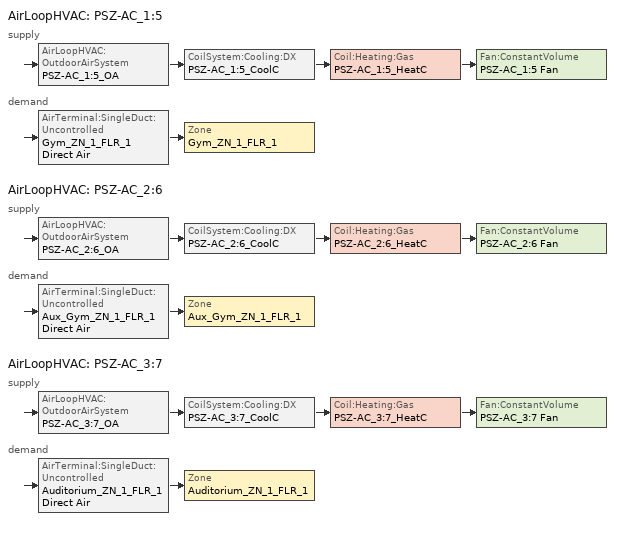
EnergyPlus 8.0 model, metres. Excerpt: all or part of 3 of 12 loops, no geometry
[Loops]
AirLoopHVAC 'PSZ-AC_1:5'
 supply: AirLoopHVAC:OutdoorAirSystem 'PSZ-AC_1:5_OA' > CoilSystem:Cooling:DX 'PSZ-AC_1:5_CoolC' > Coil:Heating:Gas 'PSZ-AC_1:5_HeatC' > Fan:ConstantVolume 'PSZ-AC_1:5 Fan'
 demand: AirTerminal:SingleDuct:Uncontrolled 'Gym_ZN_1_FLR_1 Direct Air' > Zone 'Gym_ZN_1_FLR_1'
AirLoopHVAC 'PSZ-AC_2:6'
 supply: AirLoopHVAC:OutdoorAirSystem 'PSZ-AC_2:6_OA' > CoilSystem:Cooling:DX 'PSZ-AC_2:6_CoolC' > Coil:Heating:Gas 'PSZ-AC_2:6_HeatC' > Fan:ConstantVolume 'PSZ-AC_2:6 Fan'
 demand: AirTerminal:SingleDuct:Uncontrolled 'Aux_Gym_ZN_1_FLR_1 Direct Air' > Zone 'Aux_Gym_ZN_1_FLR_1'
AirLoopHVAC 'PSZ-AC_3:7'
 supply: AirLoopHVAC:OutdoorAirSystem 'PSZ-AC_3:7_OA' > CoilSystem:Cooling:DX 'PSZ-AC_3:7_CoolC' > Coil:Heating:Gas 'PSZ-AC_3:7_HeatC' > Fan:ConstantVolume 'PSZ-AC_3:7 Fan'
 demand: AirTerminal:SingleDuct:Uncontrolled 'Auditorium_ZN_1_FLR_1 Direct Air' > Zone 'Auditorium_ZN_1_FLR_1'
[Sizing:Zone] Zone Cooling Design Supply Air Temperature Input Method=SupplyAirTemperature; Zone Cooling Design Supply Air Temperature {C}=12.8; Zone Heating Design Supply Air Temperature Input Method=SupplyAirTemperature; Zone Heating Design Supply Air Temperature {C}=40; Zone Cooling Design Supply Air Humidity Ratio {kg-H2O/kg-air}=0.0085; Zone Heating Design Supply Air Humidity Ratio {kg-H2O/kg-air}=0.008; Zone Heating Sizing Factor=0; Zone Cooling Sizing Factor=0; Cooling Design Air Flow Method=DesignDay; Cooling Design Air Flow Rate {m3/s}=0; Cooling Minimum Air Flow {m3/s}=0; Cooling Minimum Air Flow Fraction=0; Heating Design Air Flow Method=DesignDay; Heating Design Air Flow Rate {m3/s}=0
Name | Design Specification Outdoor Air Object
Gym_ZN_1_FLR_1 | SZ DSOA Gym_ZN_1_FLR_1
Aux_Gym_ZN_1_FLR_1 | SZ DSOA Aux_Gym_ZN_1_FLR_1
Auditorium_ZN_1_FLR_1 | SZ DSOA Auditorium_ZN_1_FLR_1
[DesignSpecification:OutdoorAir] Outdoor Air Method=Flow/Area
Name | Outdoor Air Flow per Zone Floor Area {m3/s-m2}
SZ DSOA Gym_ZN_1_FLR_1; SZ DSOA Aux_Gym_ZN_1_FLR_1 | 0.00304781
SZ DSOA Auditorium_ZN_1_FLR_1 | 0.0114293
[Sizing:System] Type of Load to Size On=Sensible; Design Outdoor Air Flow Rate {m3/s}=AUTOSIZE; Minimum System Air Flow Ratio=1; Preheat Design Temperature {C}=7; Preheat Design Humidity Ratio {kgWater/kgDryAir}=0.008; Precool Design Temperature {C}=12.8; Precool Design Humidity Ratio {kgWater/kgDryAir}=0.008; Central Cooling Design Supply Air Temperature {C}=12.8; Central Heating Design Supply Air Temperature                        !- Central Heating Design Supply Air Temperature {C}=40; Sizing Option=Coincident; 100% Outdoor Air in Cooling=No; 100% Outdoor Air in Heating=No; Central Cooling Design Supply Air Humidity Ratio {kg-H2O/kg-Air}=0.0085; Central Heating Design Supply Air Humidity Ratio {kgWater/kgDryAir}=0.008; Cooling Design Air Flow Method=DesignDay; Cooling Design Air Flow Rate {m3/s}=0; Heating Design Air Flow Method=DesignDay; Heating Design Air Flow Rate {m3/s}=0; System Outdoor Air Method=ZoneSum
PSZ-AC_1:5; PSZ-AC_2:6; PSZ-AC_3:7
[ZoneControl:Thermostat] Control Type Schedule=Dual Zone Control Type Sched
Name | Zone or ZoneList | Control 1
Gym_ZN_1_FLR_1 Thermostat | Gym_ZN_1_FLR_1 | Gym_ZN_1_FLR_1 DualSPSched
Aux_Gym_ZN_1_FLR_1 Thermostat | Aux_Gym_ZN_1_FLR_1 | Aux_Gym_ZN_1_FLR_1 DualSPSched
Auditorium_ZN_1_FLR_1 Thermostat | Auditorium_ZN_1_FLR_1 | Auditorium_ZN_1_FLR_1 DualSPSched
[ThermostatSetpoint:DualSetpoint] Cooling Setpoint Temperature Schedule=CLGSETP_SCH_NO_SETBACK
Name | Heating Setpoint Temperature Schedule
Gym_ZN_1_FLR_1 DualSPSched | HTGSETP_SCH_PSZ_AC_1_5
Aux_Gym_ZN_1_FLR_1 DualSPSched | HTGSETP_SCH_PSZ_AC_2_6
Auditorium_ZN_1_FLR_1 DualSPSched | HTGSETP_SCH_PSZ_AC_3_7
[AirTerminal:SingleDuct:Uncontrolled] Availability Schedule=ALWAYS_ON; Maximum Air Flow Rate {m3/s}=AUTOSIZE
Gym_ZN_1_FLR_1 Direct Air; Aux_Gym_ZN_1_FLR_1 Direct Air; Auditorium_ZN_1_FLR_1 Direct Air
[Zone equipment]
Gym_ZN_1_FLR_1: GYM_ZN_1_FLR_1 dummy Exhaust Fan, Gym_ZN_1_FLR_1 Direct Air
Aux_Gym_ZN_1_FLR_1: Aux_Gym_ZN_1_FLR_1 Direct Air
Auditorium_ZN_1_FLR_1: Auditorium_ZN_1_FLR_1 Direct Air
[Fan:ConstantVolume] Availability Schedule=HVACOperationSchd; Maximum Flow Rate {m3/s}=AUTOSIZE; Motor In Airstream Fraction=1
Name | Fan Efficiency | Pressure Rise {Pa} | Motor Efficiency
PSZ-AC_1:5 Fan; PSZ-AC_2:6 Fan | 0.5915 | 1110.54 | 0.91
PSZ-AC_3:7 Fan | 0.6006 | 1018.41 | 0.924
[Fan:ZoneExhaust]
GYM_ZN_1_FLR_1 dummy Exhaust Fan: Availability Schedule=Kitchen_Exhaust_SCH; Fan Efficiency=1; Pressure Rise {Pa}=1e-07; Maximum Flow Rate {m3/s}=0
[Coil:Cooling:DX:TwoSpeed] Availability Schedule=ALWAYS_ON; Rated High Speed Sensible Heat Ratio=0.67608; Rated Low Speed Sensible Heat Ratio=0.67608
Name | Rated High Speed Total Cooling Capacity {W} | Rated High Speed COP {W/W} | Rated High Speed Air Flow Rate {m3/s} | Total Cooling Capacity Function of Temperature Curve | Total Cooling Capacity Function of Flow Fraction Curve | Energy Input Ratio Function of Temperature Curve | Energy Input Ratio Function of Flow Fraction Curve | Part Load Fraction Correlation Curve | Rated Low Speed Total Cooling Capacity {W} | Rated Low Speed COP {W/W} | Rated Low Speed Air Flow Rate {m3/s} | Low Speed Total Cooling Capacity Function of Temperature Curve | Low Speed Energy Input Ratio Function of Temperature Curve
PSZ-AC_1:5_CoolC DXCoil | 187680 | 3.23281 | 7.55788 | PSZ-AC_1:5_CoolCLennoxStandard10Ton_TGA120S2B_CapFT | PSZ-AC_1:5_CoolCLennoxStandard10Ton_TGA120S2B_CapFF | PSZ-AC_1:5_CoolCLennoxStandard10Ton_TGA120S2B_EIRFT | PSZ-AC_1:5_CoolCLennoxStandard10Ton_TGA120S2B_EIRFFF | PSZ-AC_1:5_CoolCLennoxStandard10Ton_TGA120S2B_PLR | 187680 | 3.23281 | 7.55788 | PSZ-AC_1:5_CoolCLennoxStandard10Ton_TGA120S2B_CapFT | PSZ-AC_1:5_CoolCLennoxStandard10Ton_TGA120S2B_EIRFT
PSZ-AC_2:6_CoolC DXCoil | 172360 | 3.23281 | 6.94096 | PSZ-AC_2:6_CoolCLennoxStandard10Ton_TGA120S2B_CapFT | PSZ-AC_2:6_CoolCLennoxStandard10Ton_TGA120S2B_CapFF | PSZ-AC_2:6_CoolCLennoxStandard10Ton_TGA120S2B_EIRFT | PSZ-AC_2:6_CoolCLennoxStandard10Ton_TGA120S2B_EIRFFF | PSZ-AC_2:6_CoolCLennoxStandard10Ton_TGA120S2B_PLR | 172360 | 3.23281 | 6.94096 | PSZ-AC_2:6_CoolCLennoxStandard10Ton_TGA120S2B_CapFT | PSZ-AC_2:6_CoolCLennoxStandard10Ton_TGA120S2B_EIRFT
PSZ-AC_3:7_CoolC DXCoil | 280411 | 3.13293 | 11.29213 | PSZ-AC_3:7_CoolCLennoxStandard10Ton_TGA120S2B_CapFT | PSZ-AC_3:7_CoolCLennoxStandard10Ton_TGA120S2B_CapFF | PSZ-AC_3:7_CoolCLennoxStandard10Ton_TGA120S2B_EIRFT | PSZ-AC_3:7_CoolCLennoxStandard10Ton_TGA120S2B_EIRFFF | PSZ-AC_3:7_CoolCLennoxStandard10Ton_TGA120S2B_PLR | 280411 | 3.13293 | 11.29213 | PSZ-AC_3:7_CoolCLennoxStandard10Ton_TGA120S2B_CapFT | PSZ-AC_3:7_CoolCLennoxStandard10Ton_TGA120S2B_EIRFT
[Coil:Heating:Gas] Availability Schedule=ALWAYS_ON; Gas Burner Efficiency=0.7925; Nominal Capacity                        !- Nominal Capacity {W}=AUTOSIZE
PSZ-AC_1:5_HeatC; PSZ-AC_2:6_HeatC; PSZ-AC_3:7_HeatC
[CoilSystem:Cooling:DX] Availability Schedule=ALWAYS_ON
Name | Cooling Coil
PSZ-AC_1:5_CoolC | PSZ-AC_1:5_CoolC DXCoil
PSZ-AC_2:6_CoolC | PSZ-AC_2:6_CoolC DXCoil
PSZ-AC_3:7_CoolC | PSZ-AC_3:7_CoolC DXCoil
[Controller:OutdoorAir] Minimum Outdoor Air Flow Rate {m3/s}=AUTOSIZE; Maximum Outdoor Air Flow Rate {m3/s}=AUTOSIZE; Economizer Control Type=DifferentialDryBulb; Economizer Control Action Type=ModulateFlow; Lockout Type=LockoutWithCompressor; Minimum Limit Type=FixedMinimum
Name | Minimum Outdoor Air Schedule | Maximum Fraction of Outdoor Air Schedule | Heat Recovery Bypass Control Type | Minimum Outdoor Air Schedule Name,
PSZ-AC_1:5_OA_Controller | MinOA_MotorizedDamper_Sched | PSZ1_5_Timestep_Econ_Eff_SCH | BypassWhenOAFlowGreaterThanMinimum
PSZ-AC_2:6_OA_Controller | MinOA_MotorizedDamper_Sched | PSZ2_6_Timestep_Econ_Eff_SCH
PSZ-AC_3:7_OA_Controller |  | PSZ3_7_Timestep_Econ_Eff_SCH | BypassWhenOAFlowGreaterThanMinimum | MinOA_MotorizedDamper_Sched
[AirLoopHVAC] Design Supply Air Flow Rate {m3/s}=AUTOSIZE
PSZ-AC_1:5; PSZ-AC_2:6; PSZ-AC_3:7
[SetpointManager:SingleZone:Reheat] Control Variable=Temperature; Minimum Supply Air Temperature {C}=10; Maximum Supply Air Temperature {C}=50
Name | Control Zone | Setpoint Node or NodeList
SupAirTemp MngrGym_ZN_1_FLR_1 | Gym_ZN_1_FLR_1 | PSZ-AC_1:5 Supply Equipment Outlet Node
SupAirTemp MngrAux_Gym_ZN_1_FLR_1 | Aux_Gym_ZN_1_FLR_1 | PSZ-AC_2:6 Supply Equipment Outlet Node
SupAirTemp MngrAuditorium_ZN_1_FLR_1 | Auditorium_ZN_1_FLR_1 | PSZ-AC_3:7 Supply Equipment Outlet Node
[SetpointManager:MixedAir] Control Variable=Temperature
Name | Setpoint Node or NodeList
PSZ-AC_1:5_CoolC SAT Manager | PSZ-AC_1:5_CoolC-PSZ-AC_1:5_HeatCNode
PSZ-AC_1:5_HeatC MixedAir Manager | PSZ-AC_1:5_HeatC-PSZ-AC_1:5 FanNode
PSZ-AC_1:5_OAMixed Air Temp Manager | PSZ-AC_1:5_OA-PSZ-AC_1:5_CoolCNode
PSZ-AC_2:6_CoolC SAT Manager | PSZ-AC_2:6_CoolC-PSZ-AC_2:6_HeatCNode
PSZ-AC_2:6_HeatC MixedAir Manager | PSZ-AC_2:6_HeatC-PSZ-AC_2:6 FanNode
PSZ-AC_2:6_OAMixed Air Temp Manager | PSZ-AC_2:6_OA-PSZ-AC_2:6_CoolCNode
PSZ-AC_3:7_CoolC SAT Manager | PSZ-AC_3:7_CoolC-PSZ-AC_3:7_HeatCNode
PSZ-AC_3:7_HeatC MixedAir Manager | PSZ-AC_3:7_HeatC-PSZ-AC_3:7 FanNode
PSZ-AC_3:7_OAMixed Air Temp Manager | PSZ-AC_3:7_OA-PSZ-AC_3:7_CoolCNode
[SetpointManager:OutdoorAirPretreat] Control Variable=Temperature; Minimum Setpoint Temperature {C}=-99; Maximum Setpoint Temperature {C}=99; Minimum Setpoint Humidity Ratio {kgWater/kgDryAir}=0.00001; Maximum Setpoint Humidity Ratio {kgWater/kgDryAir}=1
Name | Setpoint Node or NodeList
PSZ-AC_1:5 Heat Exhchanger Supply Air Temp Manager | PSZ-AC_1:5 Heat Recovery Outlet Node
PSZ-AC_3:7 Heat Exhchanger Supply Air Temp Manager | PSZ-AC_3:7 Heat Recovery Outlet Node
[HeatExchanger:AirToAir:SensibleAndLatent] Availability Schedule=Always_On; Nominal Supply Air Flow Rate {m3/s}=AUTOSIZE; Sensible Effectiveness at 100% Heating Air Flow=0.7; Latent Effectiveness at 100% Heating Air Flow=0.6; Sensible Effectiveness at 75% Heating Air Flow=0.7; Latent Effectiveness at 75% Heating Air Flow=0.6; Sensible Effectiveness at 100% Cooling Air Flow=0.75; Latent Effectiveness at 100% Cooling Air Flow=0.6; Sensible Effectiveness at 75% Cooling Air Flow=0.75; Latent Effectiveness at 75% Cooling Air Flow=0.6; Supply Air Outlet Temperature Control=Yes; Heat Exchanger Type=Rotary; Frost Control Type=ExhaustOnly; Threshold Temperature {C}=-23.3; Initial Defrost Time Fraction=0.167; Rate of Defrost Time Fraction Increase {1/K}=1.44
Name | Nominal Electric Power {W}
PSZ-AC_1:5 OA Heat Recovery | 4371.12
PSZ-AC_3:7 OA Heat Recovery | 8152.1
[EnergyManagementSystem:Sensor]
Name | Output:Variable or Output:Meter Index Key | Output:Variable or Output:Meter
GYM_ZN_1_FLR_1_Temp | GYM_ZN_1_FLR_1 Air Node | System Node Temperature
PSZ1_5_OAFlowMass | PSZ-AC_1:5_OAInlet Node | System Node Mass Flow Rate
PSZ1_5_HeatingRTF | PSZ-AC_1:5_HeatC | Heating Coil Runtime Fraction
PSZ1_5_RTF | PSZ-AC_1:5_CoolC DXCoil | Cooling Coil Runtime Fraction
PSZ1_5_SpeedRatio | PSZ-AC_1:5_CoolC | Coil System Compressor Speed Ratio
PSZ1_5_Econo_Status | PSZ-AC_1:5 | Air System Outdoor Air Economizer Status
AUX_GYM_ZN_1_FLR_1_Temp | AUX_GYM_ZN_1_FLR_1 Air Node | System Node Temperature
PSZ2_6_OAFlowMass | PSZ-AC_2:6_OAInlet Node | System Node Mass Flow Rate
PSZ2_6_HeatingRTF | PSZ-AC_2:6_HeatC | Heating Coil Runtime Fraction
PSZ2_6_RTF | PSZ-AC_2:6_CoolC DXCoil | Cooling Coil Runtime Fraction
PSZ2_6_SpeedRatio | PSZ-AC_2:6_CoolC | Coil System Compressor Speed Ratio
PSZ2_6_Econo_Status | PSZ-AC_2:6 | Air System Outdoor Air Economizer Status
AUDITORIUM_ZN_1_FLR_1_Temp | AUDITORIUM_ZN_1_FLR_1 Air Node | System Node Temperature
PSZ3_7_OAFlowMass | PSZ-AC_3:7_OAInlet Node | System Node Mass Flow Rate
PSZ3_7_HeatingRTF | PSZ-AC_3:7_HeatC | Heating Coil Runtime Fraction
PSZ3_7_RTF | PSZ-AC_3:7_CoolC DXCoil | Cooling Coil Runtime Fraction
PSZ3_7_SpeedRatio | PSZ-AC_3:7_CoolC | Coil System Compressor Speed Ratio
PSZ3_7_Econo_Status | PSZ-AC_3:7 | Air System Outdoor Air Economizer Status
[EnergyManagementSystem:Program]
SetBoilerPar: SET CapRated =  1658010.09; SET EtRated =  0.7925; SET CapRated = (CapRated *3.412)/1000; SET SkinLossRate = 0.02; SET BoilerType = 2; IF BoilerType  == 1; IF CapRated >10000; SET PLRx = 0.2; ELSEIF CapRated >5000; SET PLRx = 0.25; ELSEIF CapRated >1000; SET PLRx = 0.33; ELSE; SET BoilerType = 2; SET PLRx = 0.2; ENDIF; ELSE; SET PLRx = 0.2; ENDIF; IF BoilerType == 1; SET CurveX = 0.975 + 0.305 * PLRx - 0.527 * (PLRx^2) + 0.249 * (PLRx^3); ELSE; SET CurveX = 0.907 + 0.320 * PLRx - 0.420 * (PLRx^2) + 0.193 * (PLRx^3); ENDIF; SET LoadX = CapRated * PLRx; SET Etx = CurveX * EtRated; SET InputEx = LoadX/Etx; SET SkinEx = CapRated * SkinLossRate; SET Ecx = (LoadX + SkinEx)/InputEx
SetBoilerCurve: IF BoilerPLR >= PLRx; IF BoilerType == 1; SET BoilerCurve = 0.975 + 0.305*BoilerPLR - 0.527*(BoilerPLR^2) + 0.249*(BoilerPLR^3); ELSE; SET BoilerCurve = 0.907 + 0.320*BoilerPLR - 0.420*(BoilerPLR^2) + 0.193*(BoilerPLR^3); ENDIF; ELSE; IF BoilerPLR == 0; SET BoilerCurve = NULL; ELSE; IF BoilerPLR <0.05; SET BoilerCurve = (0.05/(0.05 + SkinLossRate)) * (Ecx/EtRated); ELSE; SET BoilerCurve = (BoilerPLR/(BoilerPLR + SkinLossRate)) * (Ecx/EtRated); ENDIF; ENDIF; ENDIF
PSZ_AC_5_9_OPTIMUM_START_DETERMINATION_EMS_Program: SET PSZ_AC_5_9_fan_size_volume = PSZ_AC_5_9_fan_size_mass / 1.225; IF PSZ_AC_5_9_fan_size_volume > 4.719474; SET CLGSETP_SCH_PSZ_AC_5_9_Actuator = CLGSETP_SCH_YES_OPTIMUM_ORIGINAL_SENSOR; SET HTGSETP_SCH_PSZ_AC_5_9_Actuator = HTGSETP_SCH_YES_OPTIMUM_ORIGINAL_SENSOR; Else; SET CLGSETP_SCH_PSZ_AC_5_9_Actuator = NULL; SET HTGSETP_SCH_PSZ_AC_5_9_Actuator = NULL; ENDIF
PSZ_AC_4_8_OPTIMUM_START_DETERMINATION_EMS_Program: SET PSZ_AC_4_8_fan_size_volume = PSZ_AC_4_8_fan_size_mass / 1.225; IF PSZ_AC_4_8_fan_size_volume > 4.719474; SET CLGSETP_SCH_PSZ_AC_4_8_Actuator = CLGSETP_SCH_YES_OPTIMUM_ORIGINAL_SENSOR; SET HTGSETP_SCH_PSZ_AC_4_8_Actuator = HTGSETP_SCH_YES_OPTIMUM_ORIGINAL_SENSOR; Else; SET CLGSETP_SCH_PSZ_AC_4_8_Actuator = NULL; SET HTGSETP_SCH_PSZ_AC_4_8_Actuator = NULL; ENDIF
PSZ_AC_3_7_OPTIMUM_START_DETERMINATION_EMS_Program: SET PSZ_AC_3_7_fan_size_volume = PSZ_AC_3_7_fan_size_mass / 1.225; IF PSZ_AC_3_7_fan_size_volume > 4.719474; SET CLGSETP_SCH_PSZ_AC_3_7_Actuator = CLGSETP_SCH_YES_OPTIMUM_ORIGINAL_SENSOR; SET HTGSETP_SCH_PSZ_AC_3_7_Actuator = HTGSETP_SCH_YES_OPTIMUM_ORIGINAL_SENSOR; Else; SET CLGSETP_SCH_PSZ_AC_3_7_Actuator = NULL; SET HTGSETP_SCH_PSZ_AC_3_7_Actuator = NULL; ENDIF
PSZ_AC_2_6_OPTIMUM_START_DETERMINATION_EMS_Program: SET PSZ_AC_2_6_fan_size_volume = PSZ_AC_2_6_fan_size_mass / 1.225; IF PSZ_AC_2_6_fan_size_volume > 4.719474; SET CLGSETP_SCH_PSZ_AC_2_6_Actuator = CLGSETP_SCH_YES_OPTIMUM_ORIGINAL_SENSOR; SET HTGSETP_SCH_PSZ_AC_2_6_Actuator = HTGSETP_SCH_YES_OPTIMUM_ORIGINAL_SENSOR; Else; SET CLGSETP_SCH_PSZ_AC_2_6_Actuator = NULL; SET HTGSETP_SCH_PSZ_AC_2_6_Actuator = NULL; ENDIF
[EnergyManagementSystem:InternalVariable]
Name | Internal Data Index Key | Internal Data Type
PSZ1_5_Fan_DesignPressure | PSZ-AC_1:5 fan | Fan Nominal Pressure Rise
PSZ1_5_DesignFlowMass | PSZ-AC_1:5_OA_CONTROLLER | Outdoor Air Controller Maximum Mass Flow Rate
PSZ1_5_OADesignMass | PSZ-AC_1:5_OA_CONTROLLER | Outdoor Air Controller Minimum Mass Flow Rate
PSZ2_6_Fan_DesignPressure | PSZ-AC_2:6 fan | Fan Nominal Pressure Rise
PSZ2_6_DesignFlowMass | PSZ-AC_2:6_OA_CONTROLLER | Outdoor Air Controller Maximum Mass Flow Rate
PSZ2_6_OADesignMass | PSZ-AC_2:6_OA_CONTROLLER | Outdoor Air Controller Minimum Mass Flow Rate
PSZ3_7_Fan_DesignPressure | PSZ-AC_3:7 fan | Fan Nominal Pressure Rise
PSZ3_7_DesignFlowMass | PSZ-AC_3:7_OA_CONTROLLER | Outdoor Air Controller Maximum Mass Flow Rate
PSZ3_7_OADesignMass | PSZ-AC_3:7_OA_CONTROLLER | Outdoor Air Controller Minimum Mass Flow Rate
PSZ_AC_3_7_fan_size_mass | PSZ-AC_3:7 Fan | Fan Maximum Mass Flow Rate
PSZ_AC_2_6_fan_size_mass | PSZ-AC_2:6 Fan | Fan Maximum Mass Flow Rate
PSZ_AC_1_5_fan_size_mass | PSZ-AC_1:5 Fan | Fan Maximum Mass Flow Rate
[EnergyManagementSystem:Actuator] Actuated Component Type=Fan; Actuated Component Control Type=Fan Pressure Rise
Name | Actuated Component Unique
PSZ1_5_Fan_Pressure | PSZ-AC_1:5 fan
PSZ2_6_Fan_Pressure | PSZ-AC_2:6 fan
PSZ3_7_Fan_Pressure | PSZ-AC_3:7 fan
[Schedule:Compact]
ALWAYS_ON: Through: 12/31, For: AllDays, Until: 24:00, 1
Dual Zone Control Type Sched: Through: 12/31, For: AllDays, Until: 24:00, 4
Kitchen_Exhaust_SCH: Through: 6/30, For: Weekdays SummerDesignDay WinterDesignDay, Until: 08:00, 0, Until: 17:00, 1, Until: 24:00, 0, For: WeekEnds Holidays AllOtherDays, Until: 24:00, 0, Through: 9/1, For: Weekdays SummerDesignDay WinterDesignDay, Until: 08:00, 0, Until: 17:00, 1, Until: 21:00, 1, Until: 24:00, 0, For: WeekEnds Holidays AllOtherDays, Until: 24:00, 0, Through: 12/31, For: Weekdays SummerDesignDay WinterDesignDay, Until: 08:00, 0, Until: 16:00, 1, Until: 21:00, 1, Until: 24:00, 0, For: WeekEnds Holidays AllOtherDays, Until: 24:00, 0
HVACOperationSchd: Through: 12/31, For: Weekdays SummerDesignDay WinterDesignDay, Until: 07:00, 0, Until: 21:00, 1, Until: 24:00, 0, For: WeekEnds Holidays AllOtherDays, Until: 24:00, 0
HTGSETP_SCH_PSZ_AC_3_7; HTGSETP_SCH_PSZ_AC_2_6; HTGSETP_SCH_PSZ_AC_1_5: Through: 12/31, For: SummerDesignDay, Until: 24:00, 15.6, For: WinterDesignDay, Until: 24:00, 21, For: Weekdays, Until: 06:00, 15.6, Until: 07:00, 21, Until: 08:00, 21, Until: 21:00, 21, Until: 24:00, 15.6, For: WeekEnds Holidays AllOtherDays, Until: 24:00, 15.6
CLGSETP_SCH_NO_SETBACK: Through: 12/31, For: SummerDesignDay, Until: 24:00, 24, For: WinterDesignDay, Until: 24:00, 29.44, For: Weekdays, Until: 06:00, 24, Until: 07:00, 24, Until: 08:00, 24, Until: 21:00, 24, Until: 24:00, 24, For: WeekEnds Holidays AllOtherDays, Until: 24:00, 24
MinOA_MotorizedDamper_Sched: Through: 12/31, For: Weekdays SummerDesignDay WinterDesignDay, Until: 08:00, 0, Until: 21:00, 1, Until: 24:00, 0, For: WeekEnds Holidays AllOtherDays, Until: 24:00, 0
[Curve:Quadratic]
Name | Coefficient1 Constant | Coefficient2 x | Coefficient3 x**2 | Minimum Value of x | Maximum Value of x
PSZ-AC_1:5_CoolCLennoxStandard10Ton_TGA120S2B_CapFF; PSZ-AC_2:6_CoolCLennoxStandard10Ton_TGA120S2B_CapFF; PSZ-AC_3:7_CoolCLennoxStandard10Ton_TGA120S2B_CapFF | 0.77136 | 0.34053 | -0.11088 | 0.75918 | 1.13877
PSZ-AC_1:5_CoolCLennoxStandard10Ton_TGA120S2B_EIRFFF; PSZ-AC_2:6_CoolCLennoxStandard10Ton_TGA120S2B_EIRFFF; PSZ-AC_3:7_CoolCLennoxStandard10Ton_TGA120S2B_EIRFFF | 1.2055 | -0.32953 | 0.12308 | 0.75918 | 1.13877
PSZ-AC_1:5_CoolCLennoxStandard10Ton_TGA120S2B_PLR; PSZ-AC_2:6_CoolCLennoxStandard10Ton_TGA120S2B_PLR; PSZ-AC_3:7_CoolCLennoxStandard10Ton_TGA120S2B_PLR | 0.771 | 0.229 | 0 | 0 | 1
[Curve:Biquadratic] Minimum Value of x=17; Maximum Value of x=22; Minimum Value of y=29; Maximum Value of y=46
Name | Coefficient1 Constant | Coefficient2 x | Coefficient3 x**2 | Coefficient4 y | Coefficient5 y**2 | Coefficient6 x*y
PSZ-AC_1:5_CoolCLennoxStandard10Ton_TGA120S2B_CapFT; PSZ-AC_2:6_CoolCLennoxStandard10Ton_TGA120S2B_CapFT; PSZ-AC_3:7_CoolCLennoxStandard10Ton_TGA120S2B_CapFT | 0.42415 | 0.04426 | -0.00042 | 0.00333 | -0.00008 | -0.00021
PSZ-AC_1:5_CoolCLennoxStandard10Ton_TGA120S2B_EIRFT; PSZ-AC_2:6_CoolCLennoxStandard10Ton_TGA120S2B_EIRFT; PSZ-AC_3:7_CoolCLennoxStandard10Ton_TGA120S2B_EIRFT | 1.23649 | -0.02431 | 0.00057 | -0.01434 | 0.00063 | -0.00038
[Schedule:Constant]
PSZ1_5_Timestep_Econ_Eff_SCH; PSZ2_6_Timestep_Econ_Eff_SCH; PSZ3_7_Timestep_Econ_Eff_SCH: Fraction, 0.7
